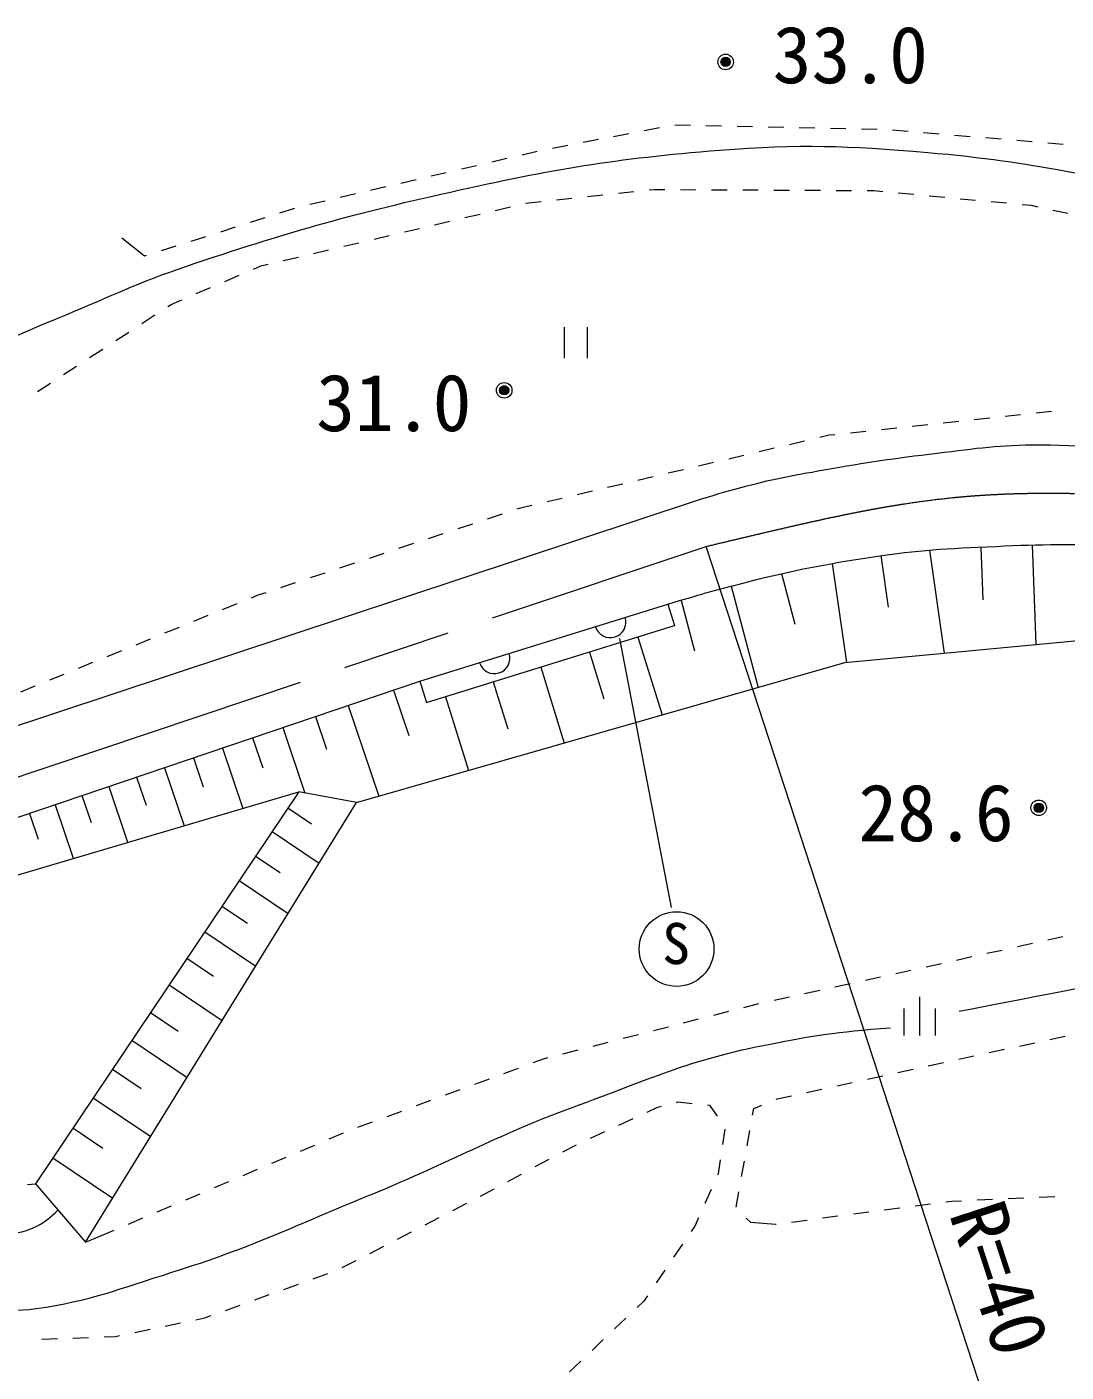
# Model space of a CAD drawing. Units: millimetres, scale not verified. Extents: x 40000 to 680000, y 20000 to 380000.
# Drawn here: x 482264 to 515651, y 285593 to 328808 of the extents above; entities that cross this region are included whole.
import ezdxf
from ezdxf.enums import TextEntityAlignment as Align

# ---------------------------------------------------------------- set-up
doc = ezdxf.new("R2010")
doc.units = ezdxf.units.MM
doc.header["$LTSCALE"] = 1000
doc.header["$PDMODE"] = 32
doc.header["$PDSIZE"] = 500
doc.linetypes.add('CHAIN', pattern=[18.5, 12, -1.5, 3.5, -1.5])
for name, color, linetype, lineweight in [('M-BGD', 7, 'Continuous', 13), ('M-BGD-HTXT', 7, 'Continuous', 13), ('M-BMK', 2, 'CHAIN', 13), ('M-STR-HTXT', 7, 'Continuous', 13)]:
    doc.layers.add(name, color=color, linetype=linetype, lineweight=lineweight)
doc.styles.add('ＭＳ ゴシック', font='')
doc.styles.get('ＭＳ ゴシック').set_extended_font_data('MS Gothic')

msp = doc.modelspace()

# ---------------------------------------------------------------- linework, layer by layer
at = {"layer": 'M-BGD'}
for p, q in [((502097, 325477), (502588, 325571)), ((503080, 325659), (503579, 325648)), ((504079, 325638), (504579, 325627)), ((505079, 325616), (505579, 325606)), ((506079, 325595), (506579, 325584)), ((507079, 325574), (507578, 325563)), ((508078, 325552), (508578, 325542)), ((509078, 325531), (509578, 325521)), ((510077, 325498), (510576, 325457)), ((511074, 325415), (511572, 325374)), ((499150, 324916), (499641, 325010)), ((500132, 325103), (500623, 325197)), ((501114, 325290), (501606, 325384)), ((512070, 325333), (512569, 325292)), ((513067, 325250), (513565, 325209)), ((514064, 325168), (514562, 325126)), ((515060, 325085), (515559, 325044)), ((497200, 324473), (497687, 324587)), ((498173, 324700), (498660, 324814)), ((495252, 324019), (495739, 324132)), ((496226, 324246), (496713, 324359)), ((494278, 323792), (494765, 323905)), ((492330, 323338), (492817, 323451)), ((493304, 323565), (493791, 323678)), ((499278, 323248), (499775, 323301)), ((500272, 323355), (500769, 323408)), ((501266, 323462), (501763, 323515)), ((502261, 323569), (502422, 323586)), ((502422, 323586), (502760, 323585)), ((503260, 323582), (503760, 323579)), ((504260, 323577), (504760, 323574)), ((505260, 323572), (505760, 323569)), ((506260, 323566), (506760, 323564)), ((507260, 323561), (507760, 323559)), ((508260, 323556), (508760, 323554)), ((509260, 323551), (509473, 323550)), ((509473, 323550), (509758, 323523)), ((510256, 323477), (510754, 323430)), ((511252, 323384), (511750, 323337)), ((512247, 323290), (512745, 323244)), ((490395, 322836), (490872, 322988)), ((491356, 323111), (491843, 323224)), ((497310, 322911), (497797, 323026)), ((498284, 323141), (498781, 323194)), ((498284, 323141), (498284, 323141)), ((513243, 323197), (513741, 323151)), ((514239, 323104), (514525, 323077)), ((514525, 323077), (514733, 323032)), ((515221, 322925), (515710, 322819)), ((489443, 322533), (489919, 322685)), ((495364, 322450), (495851, 322566)), ((496337, 322681), (496824, 322796)), ((485315, 322031), (486042, 321449)), ((487537, 321926), (488013, 322077)), ((488490, 322229), (488966, 322381)), ((493418, 321990), (493904, 322105)), ((494391, 322220), (494877, 322335)), ((486584, 321622), (487061, 321774)), ((491471, 321530), (491958, 321645)), ((492445, 321760), (492931, 321875)), ((486042, 321449), (486108, 321470)), ((489539, 321027), (489779, 321130)), ((489779, 321130), (490012, 321185)), ((490498, 321300), (490985, 321415)), ((488620, 320633), (489080, 320830)), ((487701, 320239), (488160, 320436)), ((486792, 319826), (486896, 319894)), ((486896, 319894), (487241, 320042)), ((485955, 319279), (486373, 319553)), ((485117, 318733), (485536, 319006)), ((499526, 319163), (499526, 318163)), ((500276, 318163), (500276, 319163)), ((484280, 318186), (484699, 318459)), ((483443, 317639), (483861, 317912)), ((482606, 317092), (483024, 317366)), ((514190, 316348), (513693, 316295)), ((515184, 316455), (514687, 316401)), ((510213, 315921), (509716, 315868)), ((511207, 316028), (510710, 315975)), ((512201, 316135), (511704, 316081)), ((513196, 316241), (512699, 316188)), ((507247, 315501), (506761, 315386)), ((508043, 315688), (507734, 315615)), ((508224, 315708), (508043, 315688)), ((509219, 315814), (508721, 315761)), ((505301, 315041), (504814, 314926)), ((506274, 315271), (505787, 315156)), ((504327, 314811), (503841, 314697)), ((502381, 314352), (501894, 314237)), ((503354, 314582), (502867, 314467)), ((500434, 313893), (499948, 313778)), ((501408, 314122), (500921, 314007)), ((479154, 305433), (503742, 313580)), ((498084, 313338), (498003, 313311)), ((498488, 313433), (498084, 313338)), ((499461, 313663), (498974, 313548)), ((497529, 313154), (497054, 312996)), ((495631, 312523), (495156, 312366)), ((496580, 312838), (496105, 312681)), ((494682, 312208), (494207, 312050)), ((512911, 312098), (512976, 310405)), ((514559, 312166), (514680, 308969)), ((493733, 311893), (493258, 311735)), ((509696, 311822), (509931, 310172)), ((511262, 312000), (511733, 308689)), ((491835, 311262), (491360, 311105)), ((492784, 311578), (492309, 311420)), ((506506, 311244), (506938, 309626)), ((508140, 311571), (508592, 308391)), ((490886, 310947), (490411, 310790)), ((504889, 310844), (505758, 307588)), ((489684, 310548), (489467, 310460)), ((489937, 310632), (489684, 310548)), ((503284, 310376), (503715, 308761)), ((488078, 309894), (487615, 309705)), ((489004, 310271), (488541, 310082)), ((494893, 307788), (502860, 310263)), ((502860, 310263), (503074, 309573)), ((487152, 309517), (486689, 309328)), ((495107, 307099), (503074, 309573)), ((508540, 308386), (520579, 309530)), ((486226, 309139), (485763, 308951)), ((501897, 309208), (502675, 306704)), ((485300, 308762), (484837, 308573)), ((500335, 308722), (500802, 307221)), ((484374, 308385), (483911, 308196)), ((492858, 303891), (508540, 308386)), ((498773, 308237), (499529, 305803)), ((474302, 300818), (494893, 307788)), ((483448, 308007), (482985, 307819)), ((494893, 307788), (495107, 307099)), ((497245, 307763), (497711, 306261)), ((482522, 307630), (482059, 307441)), ((494041, 307500), (494534, 306044)), ((495717, 307288), (496452, 304921)), ((492585, 307007), (493571, 304095)), ((491535, 306652), (491891, 305602)), ((489517, 305968), (489845, 305000)), ((490485, 306296), (491196, 304196)), ((488548, 305641), (489204, 303704)), ((487617, 305325), (487932, 304394)), ((485790, 304707), (486093, 303811)), ((486686, 305010), (487316, 303147)), ((484894, 304404), (485500, 302612)), ((470884, 298305), (490999, 304233)), ((490999, 304233), (482535, 291644)), ((483171, 303821), (483754, 302098)), ((484033, 304112), (484324, 303251)), ((484150, 289762), (492858, 303891)), ((492858, 303891), (490999, 304233)), ((482343, 303540), (482623, 302712)), ((490652, 303716), (491409, 303207)), ((490143, 302959), (491657, 301942)), ((489613, 302171), (490401, 301642)), ((489083, 301383), (490659, 300324)), ((488532, 300563), (489352, 300011)), ((487980, 299742), (489621, 298639)), ((515062, 299475), (515550, 299582)), ((513108, 299046), (513596, 299153)), ((514085, 299261), (514573, 299368)), ((487405, 298888), (488260, 298314)), ((511155, 298617), (511643, 298724)), ((512131, 298831), (512620, 298939)), ((509201, 298188), (509690, 298295)), ((510178, 298402), (510666, 298509)), ((486831, 298034), (488540, 296885)), ((507248, 297758), (507736, 297866)), ((508225, 297973), (508713, 298080)), ((505299, 297310), (505783, 297435)), ((506271, 297544), (506760, 297651)), ((510950, 296403), (510950, 297653)), ((486233, 297144), (487122, 296546)), ((503362, 296814), (503846, 296938)), ((504330, 297062), (504815, 297186)), ((510450, 296403), (510450, 297278)), ((511450, 296403), (511450, 297278)), ((502393, 296566), (502877, 296690)), ((485635, 296255), (487414, 295058)), ((500456, 296069), (500940, 296193)), ((501424, 296317), (501909, 296441)), ((514156, 296068), (514644, 296175)), ((515133, 296281), (515621, 296388)), ((498530, 295535), (498889, 295667)), ((498889, 295667), (499003, 295696)), ((499487, 295821), (499971, 295945)), ((512201, 295643), (512690, 295749)), ((513178, 295856), (513667, 295962)), ((485012, 295328), (485938, 294706)), ((497591, 295190), (498061, 295362)), ((510247, 295217), (510736, 295324)), ((511224, 295430), (511713, 295536)), ((496653, 294844), (497122, 295017)), ((508293, 294792), (508781, 294898)), ((509270, 295005), (509759, 295111)), ((484389, 294402), (486242, 293157)), ((494776, 294153), (495245, 294326)), ((495715, 294498), (496184, 294671)), ((506340, 294362), (506365, 294372)), ((506365, 294372), (506827, 294473)), ((507316, 294579), (507804, 294685)), ((493838, 293807), (494307, 293980)), ((502191, 293948), (502503, 294093)), ((502503, 294093), (502654, 294132)), ((503138, 294259), (503181, 294270)), ((503181, 294270), (503634, 294227)), ((504132, 294180), (504199, 294173)), ((504199, 294173), (504444, 293817)), ((505577, 293848), (505614, 294057)), ((505614, 294057), (505879, 294168)), ((483741, 293438), (484705, 292789)), ((492899, 293462), (493369, 293635)), ((501284, 293528), (501737, 293738)), ((491974, 293084), (492434, 293279)), ((500376, 293107), (500830, 293317)), ((504692, 293397), (504617, 292903)), ((505402, 292863), (505489, 293356)), ((491053, 292693), (491514, 292888)), ((499480, 292665), (499854, 292865)), ((499854, 292865), (499923, 292897)), ((483092, 292473), (485021, 291177)), ((490133, 292302), (490593, 292498)), ((498598, 292193), (499039, 292429)), ((504542, 292409), (504474, 291960)), ((505227, 291879), (505314, 292371)), ((488292, 291521), (488752, 291716)), ((489212, 291912), (489673, 292107)), ((497717, 291720), (498158, 291956)), ((504474, 291960), (504455, 291918)), ((482282, 291622), (482535, 291644)), ((482535, 291644), (484150, 289762)), ((487371, 291130), (487832, 291325)), ((496836, 291248), (497276, 291484)), ((504250, 291462), (504045, 291006)), ((505052, 290894), (505140, 291386)), ((486451, 290739), (486911, 290935)), ((495949, 290785), (496393, 291015)), ((510305, 290856), (509809, 290792)), ((511296, 290985), (510800, 290921)), ((511978, 291074), (511792, 291050)), ((512290, 291089), (511978, 291074)), ((513289, 291135), (512790, 291112)), ((514288, 291181), (513789, 291158)), ((515287, 291228), (514787, 291205)), ((485530, 290349), (485991, 290544)), ((495061, 290326), (495505, 290556)), ((503840, 290549), (503722, 290286)), ((505517, 290401), (505370, 290537)), ((507330, 290468), (506834, 290404)), ((508321, 290598), (507826, 290533)), ((509313, 290727), (508817, 290662)), ((484150, 289762), (485070, 290153)), ((494172, 289867), (494616, 290097)), ((503722, 290286), (503603, 290111)), ((506314, 290336), (505517, 290401)), ((506338, 290339), (506314, 290336)), ((493284, 289408), (493728, 289638)), ((503322, 289698), (503041, 289284)), ((492395, 288949), (492840, 289179)), ((491464, 288589), (491935, 288758)), ((502760, 288871), (502479, 288457)), ((490523, 288251), (490993, 288420)), ((489582, 287913), (490052, 288082)), ((502075, 287863), (501871, 287669)), ((502198, 288044), (502075, 287863)), ((487977, 287337), (488170, 287406)), ((488640, 287575), (489111, 287744)), ((485730, 286868), (486220, 286970)), ((486709, 287072), (487199, 287175)), ((487688, 287277), (487977, 287337)), ((501508, 287325), (501146, 286981)), ((482745, 286650), (483245, 286669)), ((483745, 286687), (484244, 286706)), ((484744, 286724), (485106, 286738)), ((485106, 286738), (485241, 286766)), ((500783, 286636), (500421, 286292)), ((500058, 285947), (499696, 285603))]:
    msp.add_line(p, q, dxfattribs=at)
for centre, radius in [((504713, 327682), 150), ((504713, 327682), 120), ((504713, 327682), 90), ((504713, 327682), 60), ((504713, 327682), 30), ((504713, 327682), 20), ((497598, 317133), 150), ((497598, 317133), 120), ((497598, 317133), 90), ((497598, 317133), 60), ((497598, 317133), 30), ((497598, 317133), 20), ((514771, 303721), 150), ((514771, 303721), 120), ((514771, 303721), 90), ((514771, 303721), 60), ((514771, 303721), 30), ((514771, 303721), 20)]:
    msp.add_circle(centre, radius, dxfattribs=at)
for centre in [(501006, 309687), (497281, 308530)]:
    msp.add_arc(centre, 500, 197.2523, 17.2523, dxfattribs=at)
for points, knots in [([(477916, 318173), (478399, 317950), (478658, 317848), (479160, 317850), (479740, 317852), (480021, 318131), (480565, 318335), (481736, 318774), (482363, 319091), (483521, 319562), (485021, 320173), (485831, 320597), (487366, 321113), (490636, 322213), (492502, 322748), (495869, 323502), (499206, 324249), (501111, 324577), (504520, 324847), (507124, 325053), (508604, 324996), (511207, 324774), (514735, 324473), (516675, 323964), (520140, 323238), (523752, 322483), (525822, 322135), (529281, 320849), (530287, 320475), (530790, 320119), (531716, 319577), (532995, 318828), (533456, 318011), (534769, 317323), (535608, 316883), (536120, 316651), (537059, 316523), (537799, 316423), (538263, 316518), (538949, 316814), (539532, 317066), (539682, 317480), (540143, 317916), (540517, 318270), (540663, 318546), (541091, 318832), (541690, 319231), (542086, 319382), (542782, 319564), (543652, 319792), (544165, 319800), (545054, 319930), (546448, 320134), (547225, 320325), (548632, 320389), (549370, 320423), (549806, 320505), (550522, 320325), (550955, 320216), (551206, 320116), (551556, 319840), (552081, 319426), (552311, 319098), (552639, 318515), (553253, 317424), (553276, 316662), (553822, 315535), (554375, 314393), (554701, 313732), (555530, 312773), (556367, 311804), (557131, 311567), (558038, 310665), (558934, 309773), (559509, 309312), (560184, 308243), (560569, 307632), (560716, 307381), (561056, 306612)], [0, 0, 0, 0, 1, 1, 1, 2, 2, 2, 3, 3, 3, 4, 4, 4, 5, 5, 5, 6, 6, 6, 7, 7, 7, 8, 8, 8, 9, 9, 9, 10, 10, 10, 11, 11, 11, 12, 12, 12, 13, 13, 13, 14, 14, 14, 15, 15, 15, 16, 16, 16, 17, 17, 17, 18, 18, 18, 19, 19, 19, 20, 20, 20, 21, 21, 21, 22, 22, 22, 23, 23, 23, 24, 24, 24, 25, 25, 25, 26, 26, 26, 26]), ([(503742, 313580), (504413, 313797), (504605, 313849), (505164, 314001), (506207, 314284), (506807, 314388), (507871, 314576), (509286, 314825), (510083, 314944), (511509, 315116), (512793, 315271), (513516, 315387), (514808, 315382), (516595, 315376), (517593, 315208), (519364, 314970), (521252, 314717), (522314, 314579), (524174, 314165), (526260, 313699), (527395, 313297), (529438, 312668), (531148, 312142), (532089, 311796), (533781, 311214), (535576, 310597), (536619, 310345), (538361, 309591), (539977, 308891), (540855, 308423), (542359, 307507), (543894, 306573), (544716, 305979), (546119, 304856), (547599, 303670), (548386, 302948), (549726, 301606), (551134, 300196), (551875, 299348), (553070, 297753), (553723, 296882), (553952, 296575), (554674, 295474)], [0, 0, 0, 0, 1, 1, 1, 2, 2, 2, 3, 3, 3, 4, 4, 4, 5, 5, 5, 6, 6, 6, 7, 7, 7, 8, 8, 8, 9, 9, 9, 10, 10, 10, 11, 11, 11, 12, 12, 12, 13, 13, 13, 14, 14, 14, 14]), ([(502860, 310263), (503941, 310596), (504246, 310677), (505143, 310910), (506703, 311314), (507592, 311492), (509184, 311744), (510705, 311985), (511571, 312037), (513109, 312108), (514698, 312180), (515592, 312212), (517180, 312144), (519747, 312034), (520690, 311773), (523685, 311168)], [0, 0, 0, 0, 1, 1, 1, 2, 2, 2, 3, 3, 3, 4, 4, 4, 5, 5, 5, 5]), ([(512218, 297186), (516596, 298039), (517747, 298251), (521268, 299040), (523960, 299643), (525438, 300117), (528142, 300665), (529358, 300911), (530037, 301069), (531268, 301222), (532244, 301344), (532791, 301514), (533774, 301478), (534136, 301465), (534346, 301464), (534693, 301363), (534888, 301306), (535009, 301286), (535174, 301169), (535336, 301055), (535445, 300984), (535526, 300803), (535621, 300592), (535620, 300452), (535641, 300222), (535696, 299618), (535715, 299273), (535650, 298671), (535574, 297966), (535487, 297576), (535357, 296879), (535141, 295719), (535014, 295071), (534754, 293921), (534397, 292341), (534230, 291445), (533745, 289900), (533530, 289213), (533459, 288977), (533160, 288153)], [0, 0, 0, 0, 1, 1, 1, 2, 2, 2, 3, 3, 3, 4, 4, 4, 5, 5, 5, 6, 6, 6, 7, 7, 7, 8, 8, 8, 9, 9, 9, 10, 10, 10, 11, 11, 11, 12, 12, 12, 13, 13, 13, 13]), ([(443712, 263071), (444668, 265667), (444921, 266379), (445806, 268454), (446558, 270219), (446909, 271248), (447841, 272925), (448991, 274993), (449782, 276071), (451185, 277977), (452938, 280358), (453844, 281792), (455994, 283822), (457513, 285256), (458480, 285971), (460309, 286980), (461756, 287779), (462606, 288208), (464200, 288647), (465710, 289062), (466610, 289108), (468174, 289180), (470132, 289270), (471234, 289100), (473184, 288907), (474854, 288742), (475782, 288571), (477437, 288289), (478817, 288054), (479566, 287742), (480962, 287635), (481585, 287587), (481943, 287548), (482562, 287635), (484308, 287880), (485241, 288271), (486923, 288798), (489509, 289609), (490876, 290298), (493384, 291324), (495917, 292361), (497249, 293158), (499817, 294105), (502231, 294994), (503562, 295631), (506087, 296122), (507606, 296417), (508188, 296512), (510013, 296657)], [0, 0, 0, 0, 1, 1, 1, 2, 2, 2, 3, 3, 3, 4, 4, 4, 5, 5, 5, 6, 6, 6, 7, 7, 7, 8, 8, 8, 9, 9, 9, 10, 10, 10, 11, 11, 11, 12, 12, 12, 13, 13, 13, 14, 14, 14, 15, 15, 15, 16, 16, 16, 16]), ([(439998, 261497), (439030, 262471), (438709, 262791), (438026, 263735), (437348, 264669), (437014, 265235), (436523, 266279), (436260, 266840), (436143, 267175), (436014, 267781), (435837, 268616), (435751, 269117), (435869, 269962), (436012, 270988), (436210, 271544), (436523, 272531), (437261, 274857), (437638, 276202), (438789, 278354), (439564, 279803), (440224, 280488), (441297, 281734), (442063, 282624), (442534, 283091), (443405, 283878), (444468, 284840), (445043, 285434), (446280, 286156), (447703, 286987), (448634, 287187), (450141, 287852), (451847, 288605), (452755, 289143), (454505, 289785), (455725, 290232), (456436, 290422), (457711, 290673), (459293, 290984), (460202, 291048), (461811, 291166), (464233, 291344), (465597, 291371), (468026, 291384), (470682, 291399), (472181, 291477), (474823, 291202), (476241, 291055), (477028, 290889), (478421, 290584), (479414, 290368), (479941, 290082), (480952, 289984), (481191, 289960), (481331, 289954), (481566, 290000), (481978, 290080), (482232, 290089), (482600, 290291), (482885, 290447), (483001, 290543), (483261, 290797)], [0, 0, 0, 0, 1, 1, 1, 2, 2, 2, 3, 3, 3, 4, 4, 4, 5, 5, 5, 6, 6, 6, 7, 7, 7, 8, 8, 8, 9, 9, 9, 10, 10, 10, 11, 11, 11, 12, 12, 12, 13, 13, 13, 14, 14, 14, 15, 15, 15, 16, 16, 16, 17, 17, 17, 18, 18, 18, 19, 19, 19, 20, 20, 20, 20])]:
    msp.add_open_spline(points, degree=3, knots=knots, dxfattribs=at)
for p in [(504713, 327682), (497598, 317133), (514771, 303721)]:
    msp.add_point(p, dxfattribs=at)
at = {"layer": 'M-BGD-HTXT'}
msp.add_line((501303, 309164), (502961, 300520), dxfattribs=at)
msp.add_circle((503136, 299184), 1200, dxfattribs=at)
at = {"layer": 'M-BMK'}
msp.add_line((479674, 303947), (504084, 312117), dxfattribs=at)
msp.add_open_spline([(504084, 312117), (509693, 313457), (511939, 313992), (517036, 313787), (522151, 313582), (524930, 312454), (529856, 311060), (533132, 310132), (534971, 309534), (538040, 308058), (541799, 306251), (543855, 304990), (547001, 302252), (549993, 299647), (551011, 298316), (553735, 294650)], degree=3, knots=[0, 0, 0, 0, 1, 1, 1, 2, 2, 2, 3, 3, 3, 4, 4, 4, 5, 5, 5, 5], dxfattribs=at)
at = {"layer": 'M-STR-HTXT'}
msp.add_line((504091, 312095), (512976, 284867), dxfattribs=at)

# ---------------------------------------------------------------- texts
at = {"layer": 'M-BGD', "style": 'ＭＳ ゴシック'}
for s, p in [('33.0', (508719, 327914)), ('31.0', (494053, 316738)), ('28.6', (511472, 303565))]:
    msp.add_text(s, height=1833, dxfattribs=at).set_placement(p, align=Align.MIDDLE_CENTER)
at = {"layer": 'M-BGD-HTXT', "style": 'ＭＳ ゴシック'}
msp.add_text('S', height=1320, dxfattribs=at).set_placement((502672, 300021), align=Align.TOP_LEFT)
at = {"layer": 'M-STR-HTXT', "style": 'ＭＳ ゴシック'}
msp.add_text('R=40', height=1833, rotation=288.073, dxfattribs=at).set_placement((512128, 288150), align=Align.BOTTOM_CENTER)

doc.saveas('drawing.dxf')
